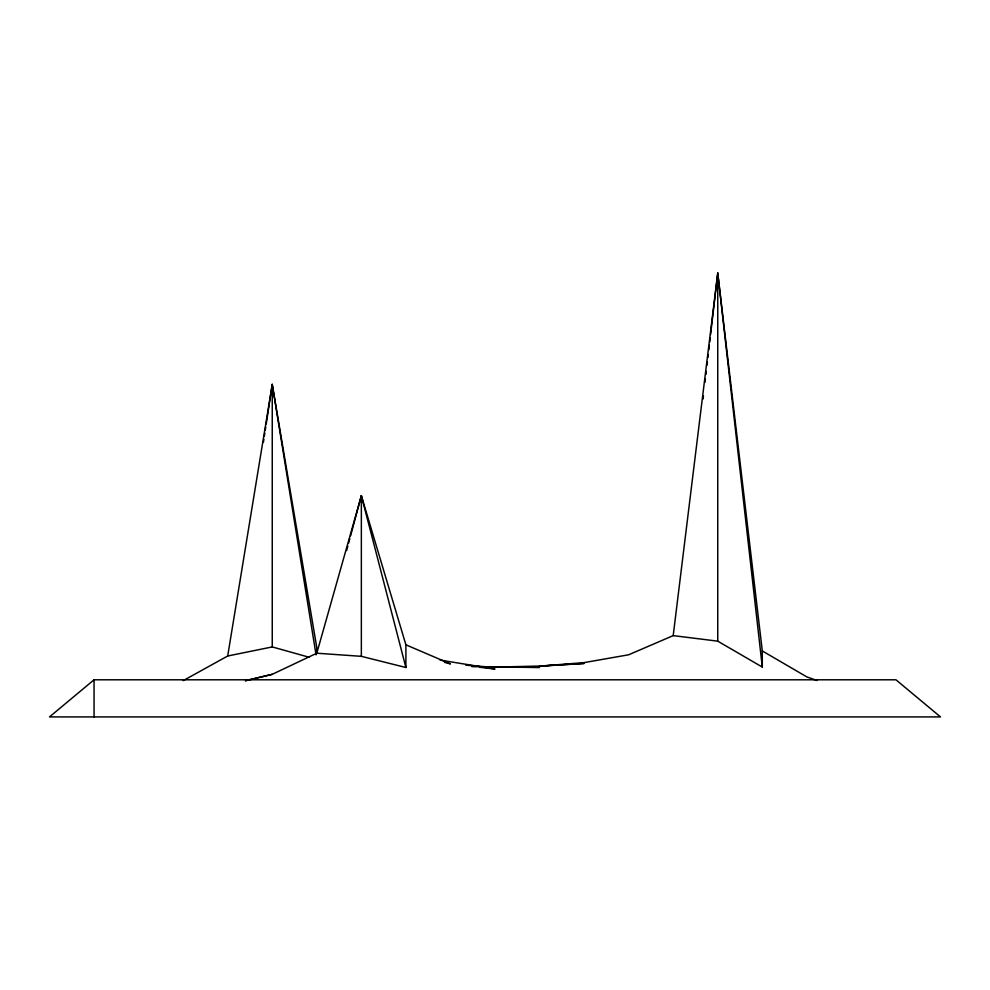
<?xml version="1.0" encoding="UTF-8"?>
<svg xmlns="http://www.w3.org/2000/svg" width="990" height="990" viewBox="0 0 990 990"><rect width="100%" height="100%" fill="white"/><g stroke="black" fill="none" stroke-linecap="round" stroke-linejoin="round"><path stroke-width="1.49" d="M703.073 399.057L703.432 395.975M705.041 382.152L705.4 379.083M705.944 374.468L706.303 371.399M707.021 365.248L707.367 362.179M707.912 357.576L708.271 354.494M708.803 349.891L709.335 345.287M709.694 342.206L710.238 337.602M710.597 334.533L717.75 273.079L762.3 650.95L762.3 667.062L717.75 641.161L673.2 635.617L628.65 654.786L584.1 662.607L539.55 666.183L584.1 663.449L539.55 666.047L495 667.112L539.55 667.421L471.958 666.654M673.2 635.617L717.75 273.079L762.3 667.062M263.439 442.221L263.897 439.176M264.367 436.132L264.825 433.1M265.295 430.056L265.753 427.012M266.223 423.968L272.25 384.405L316.8 647.633L316.8 653.524M183.15 680.65L227.7 655.999L272.25 384.405L316.058 654.848M346.636 550.564L347.824 546.121M348.616 543.151L349.817 538.708M350.608 535.739L361.35 495.705L405.9 644.812L405.9 667.508L361.35 656.333L316.8 653.214L272.25 674.314L245.52 680.712L272.25 674.314M316.8 653.214L361.35 495.705L405.9 667.508M94.05 679.796L49.5 716.921L940.5 716.921L895.95 679.796L94.05 679.796L94.05 716.921M227.7 655.999L272.25 646.928L309.375 657.323M485.781 667.136L495 667.458L465.807 665.193M479.643 667.285L495 669.017L440.055 660.095M444.51 662.372L450.45 663.882L405.9 644.812M816.911 680.476L806.85 676.913L762.3 650.95M717.75 273.079L717.75 641.161M361.35 495.705L361.35 656.333M272.25 384.405L272.25 646.928"/></g></svg>
